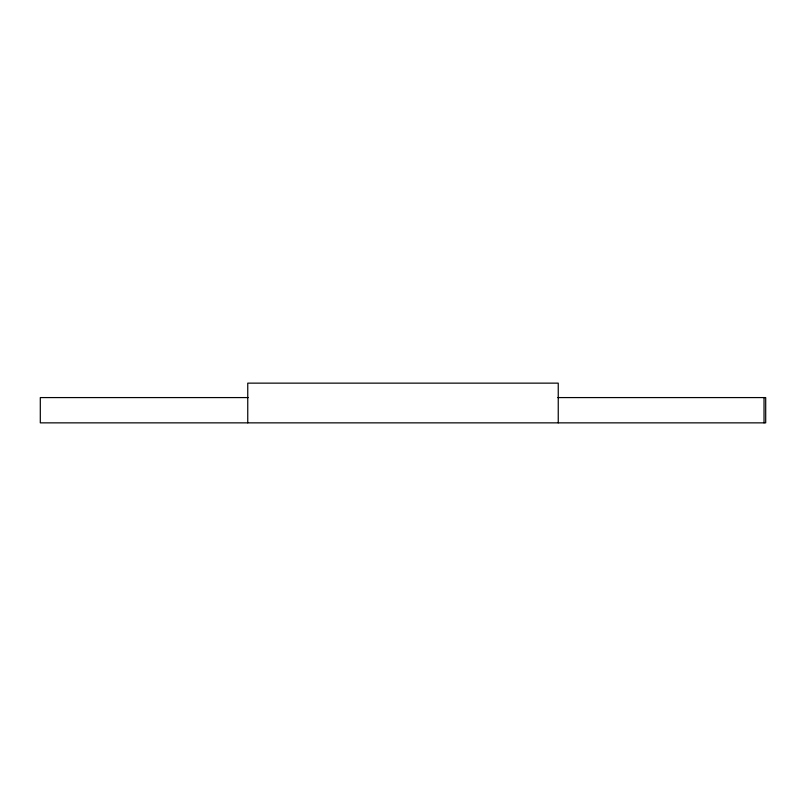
<?xml version="1.0" encoding="UTF-8"?>
<svg xmlns="http://www.w3.org/2000/svg" width="806" height="806" viewBox="0 0 806 806"><rect width="100%" height="100%" fill="white"/><g stroke="black" fill="none" stroke-linecap="round" stroke-linejoin="round"><path stroke-width="1.21" d="M248.157 397.58L40.3 397.58L40.3 422.858L765.7 422.858L765.7 397.58L557.843 397.58M764.028 397.58L764.028 422.858M558.246 422.858L558.246 383.142L247.754 383.142L247.754 422.858"/></g></svg>
